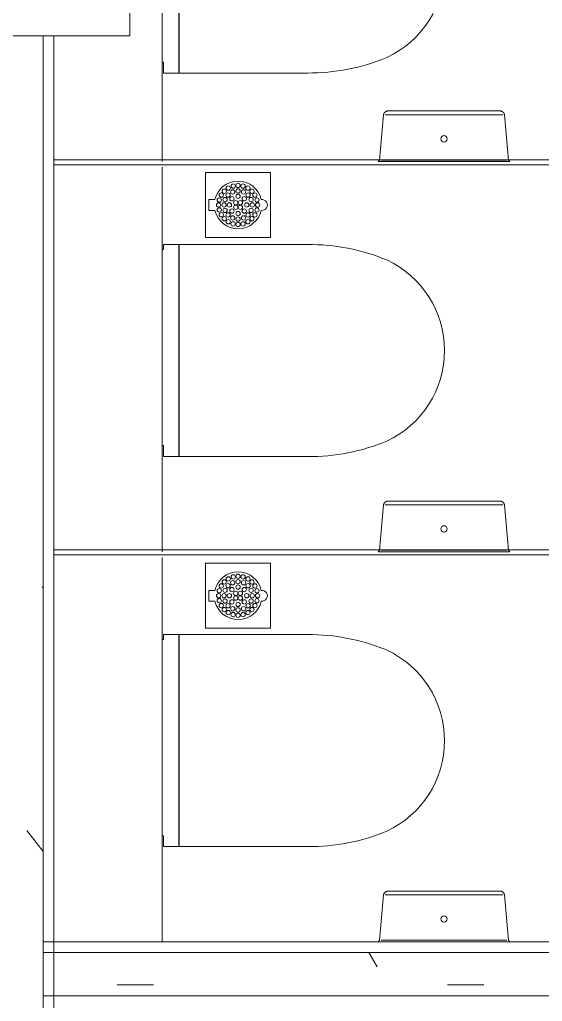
# Model space of a CAD drawing. Header units: millimetres. Extents: x -1834842 to 700335, y -490313101 to 518363.
# Drawn here: x -1241626 to -1240420, y 224592 to 226857 of the extents above; entities that cross this region are included whole.
import ezdxf

# ---------------------------------------------------------------- set-up
doc = ezdxf.new("R2010")
doc.units = ezdxf.units.MM
doc.header["$LTSCALE"] = 0.5
doc.layers.get('0').update_dxf_attribs({"color": 8})
for name, color, linetype, lineweight in [('0-1', 8, 'Continuous', 5), ('A-_FURT----_E', 6, 'Continuous', 9), ('A-_WALL----_H-1', 7, 'Continuous', 9), ('S-_COLN----_E-2', 7, 'Continuous', 9)]:
    doc.layers.add(name, color=color, linetype=linetype, lineweight=lineweight)
doc.layers.add('0-LOWER ROOF', color=7, linetype='Continuous')
for name, color, linetype, lineweight, true_color in [('A-_FLOR----_E', 6, 'Continuous', 9, 0xff00ff), ('A-_GENM----_M', 6, 'Continuous', 9, 0xff00ff), ('A-_WALL----_E', 6, 'Continuous', 9, 0xff00ff), ('A-_WALL----_H-2', 9, 'Continuous', 9, 0x808080), ('A-_WALLPRTN_E-1', 6, 'Continuous', 18, 0xff00ff), ('M-_SANIFIXR_E', 6, 'Continuous', 9, 0xff00ff)]:
    doc.layers.add(name, color=color, linetype=linetype, lineweight=lineweight, true_color=true_color)

# ---------------------------------------------------------------- blocks, each defined once
blk = doc.blocks.new('1599_DB_A_BLK3_1STGD_R21_rvt-2-BLK 2 LOWER ROOF PLAN')
at = {"color": 8}
for p, q in [((-167786.4, -124587.9), (-167786.4, -124599.9)), ((-166028.4, -124587.9), (-167786.4, -124587.9)), ((-167786.4, -124599.9), (-166028.4, -124599.9)), ((-167786.4, -125487.9), (-167786.4, -125499.9)), ((-166028.4, -125487.9), (-167786.4, -125487.9)), ((-167786.4, -125499.9), (-166028.4, -125499.9))]:
    blk.add_line(p, q, dxfattribs=at)
at = {"layer": 'A-_FLOR----_E', "color": 8}
blk.add_line((-167811.4, -124302.4), (-167811.4, -129552.4), dxfattribs=at)
at = {"layer": 'A-_FURT----_E', "color": 8}
for p, q in [((-167025.9, -124484.4), (-167035, -124588.8)), ((-167025.9, -124484.4), (-167025.8, -124484)), ((-167025.8, -124484), (-167025.7, -124483.6)), ((-167025.7, -124483.6), (-167025.6, -124483.2)), ((-167025.6, -124483.2), (-167025.5, -124482.7)), ((-167025.5, -124482.7), (-167025.3, -124482.3)), ((-167025.3, -124482.3), (-167025.2, -124481.9)), ((-167025.2, -124481.9), (-167025, -124481.5)), ((-167025, -124481.5), (-167024.8, -124481.1)), ((-167024.8, -124481.1), (-167024.6, -124480.7)), ((-167024.6, -124480.7), (-167024.3, -124480.4)), ((-167024.3, -124480.4), (-167024.1, -124480)), ((-167024.1, -124480), (-167023.8, -124479.7)), ((-167023.8, -124479.7), (-167023.5, -124479.3)), ((-167023.5, -124479.3), (-167023.3, -124479)), ((-167023.3, -124479), (-167023, -124478.7)), ((-167023, -124478.7), (-167022.6, -124478.4)), ((-167022.6, -124478.4), (-167022.3, -124478.1)), ((-167022.3, -124478.1), (-167022, -124477.8)), ((-166886.4, -124484.4), (-167022.1, -124484.4)), ((-167022, -124477.8), (-167021.6, -124477.5)), ((-167021.6, -124477.5), (-167021.3, -124477.3)), ((-167021.3, -124477.3), (-167020.9, -124477)), ((-167020.9, -124477), (-167020.5, -124476.8)), ((-167020.5, -124476.8), (-167020.1, -124476.6)), ((-167020.1, -124476.6), (-167019.8, -124476.4)), ((-167019.8, -124476.4), (-167019.4, -124476.2)), ((-167019.4, -124476.2), (-167018.9, -124476.1)), ((-167018.9, -124476.1), (-167018.5, -124475.9)), ((-167018.5, -124475.9), (-167018.1, -124475.8)), ((-167018.1, -124475.8), (-167017.7, -124475.7)), ((-167017.7, -124475.7), (-167017.3, -124475.6)), ((-167017.3, -124475.6), (-167016.8, -124475.5)), ((-167016.8, -124475.5), (-167016.4, -124475.4)), ((-167016.4, -124475.4), (-167016, -124475.4)), ((-167016, -124475.4), (-167015.5, -124475.4)), ((-167015.5, -124475.4), (-167015.1, -124475.4)), ((-167015.1, -124475.4), (-167015, -124475.4)), ((-167015, -124475.4), (-167015.1, -124475.4)), ((-167015.1, -124475.4), (-167015.1, -124475.4)), ((-167015, -124475.4), (-167014.7, -124475.4)), ((-167014.6, -124475.4), (-167015, -124475.4)), ((-167014.7, -124475.4), (-167014.2, -124475.4)), ((-167014, -124475.4), (-167014.6, -124475.4)), ((-167014.2, -124475.4), (-167013.5, -124475.4)), ((-167013.2, -124475.4), (-167014, -124475.4)), ((-167013.5, -124475.4), (-167012.6, -124475.4)), ((-167012.3, -124475.4), (-167013.2, -124475.4)), ((-167012.6, -124475.4), (-167011.4, -124475.4)), ((-167011.1, -124475.4), (-167012.3, -124475.4)), ((-167011.4, -124475.4), (-167010.1, -124475.4)), ((-167009.7, -124475.4), (-167011.1, -124475.4)), ((-167010.1, -124475.4), (-167008.6, -124475.4)), ((-167008.1, -124475.4), (-167009.7, -124475.4)), ((-167008.6, -124475.4), (-167006.9, -124475.4)), ((-167006.4, -124475.4), (-167008.1, -124475.4)), ((-167006.9, -124475.4), (-167005, -124475.4)), ((-167004.4, -124475.4), (-167006.4, -124475.4)), ((-167005, -124475.4), (-167002.9, -124475.4)), ((-167002.3, -124475.4), (-167004.4, -124475.4)), ((-167002.9, -124475.4), (-167000.6, -124475.4)), ((-166999.9, -124475.4), (-167002.3, -124475.4)), ((-167000.6, -124475.4), (-166998.1, -124475.4)), ((-166997.4, -124475.4), (-166999.9, -124475.4)), ((-166998.1, -124475.4), (-166995.5, -124475.4)), ((-166994.7, -124475.4), (-166997.4, -124475.4)), ((-166995.5, -124475.4), (-166992.6, -124475.4)), ((-166991.8, -124475.4), (-166994.7, -124475.4)), ((-166992.6, -124475.4), (-166989.6, -124475.4)), ((-166988.8, -124475.4), (-166991.8, -124475.4)), ((-166989.6, -124475.4), (-166986.5, -124475.4)), ((-166985.6, -124475.4), (-166988.8, -124475.4)), ((-166986.5, -124475.4), (-166983.2, -124475.4)), ((-166982.2, -124475.4), (-166985.6, -124475.4)), ((-166983.2, -124475.4), (-166979.7, -124475.4)), ((-166978.7, -124475.4), (-166982.2, -124475.4)), ((-166979.7, -124475.4), (-166976.1, -124475.4)), ((-166975.1, -124475.4), (-166978.7, -124475.4)), ((-166976.1, -124475.4), (-166972.3, -124475.4)), ((-166971.3, -124475.4), (-166975.1, -124475.4)), ((-166972.3, -124475.4), (-166968.4, -124475.4)), ((-166967.3, -124475.4), (-166971.3, -124475.4)), ((-166968.4, -124475.4), (-166964.4, -124475.4)), ((-166963.3, -124475.4), (-166967.3, -124475.4)), ((-166964.4, -124475.4), (-166960.2, -124475.4)), ((-166959.1, -124475.4), (-166963.3, -124475.4)), ((-166960.2, -124475.4), (-166955.9, -124475.4)), ((-166954.8, -124475.4), (-166959.1, -124475.4)), ((-166955.9, -124475.4), (-166951.5, -124475.4)), ((-166950.3, -124475.4), (-166954.8, -124475.4)), ((-166951.5, -124475.4), (-166947.1, -124475.4)), ((-166945.8, -124475.4), (-166950.3, -124475.4)), ((-166947.1, -124475.4), (-166942.5, -124475.4)), ((-166941.2, -124475.4), (-166945.8, -124475.4)), ((-166942.5, -124475.4), (-166937.8, -124475.4)), ((-166936.5, -124475.4), (-166941.2, -124475.4)), ((-166937.8, -124475.4), (-166933, -124475.4)), ((-166931.7, -124475.4), (-166936.5, -124475.4)), ((-166933, -124475.4), (-166928.2, -124475.4)), ((-166926.9, -124475.4), (-166931.7, -124475.4)), ((-166928.2, -124475.4), (-166923.3, -124475.4)), ((-166922, -124475.4), (-166926.9, -124475.4)), ((-166923.3, -124475.4), (-166918.3, -124475.4)), ((-166917, -124475.4), (-166922, -124475.4)), ((-166918.3, -124475.4), (-166913.3, -124475.4)), ((-166912, -124475.4), (-166917, -124475.4)), ((-166913.3, -124475.4), (-166908.3, -124475.4)), ((-166906.9, -124475.4), (-166912, -124475.4)), ((-166908.3, -124475.4), (-166903.2, -124475.4)), ((-166901.8, -124475.4), (-166906.9, -124475.4)), ((-166903.2, -124475.4), (-166898, -124475.4)), ((-166896.7, -124475.4), (-166901.8, -124475.4)), ((-166898, -124475.4), (-166892.9, -124475.4)), ((-166891.5, -124475.4), (-166896.7, -124475.4)), ((-166892.9, -124475.4), (-166887.8, -124475.4)), ((-166886.4, -124475.4), (-166891.5, -124475.4)), ((-166887.8, -124475.4), (-166886.4, -124475.4)), ((-166885, -124475.4), (-166886.4, -124475.4)), ((-166886.4, -124475.4), (-166881.2, -124475.4)), ((-166750.6, -124484.4), (-166886.4, -124484.4)), ((-166879.8, -124475.4), (-166885, -124475.4)), ((-166881.2, -124475.4), (-166876.1, -124475.4)), ((-166874.7, -124475.4), (-166879.8, -124475.4)), ((-166876.1, -124475.4), (-166871, -124475.4)), ((-166869.6, -124475.4), (-166874.7, -124475.4)), ((-166871, -124475.4), (-166865.9, -124475.4)), ((-166864.5, -124475.4), (-166869.6, -124475.4)), ((-166865.9, -124475.4), (-166860.8, -124475.4)), ((-166859.4, -124475.4), (-166864.5, -124475.4)), ((-166860.8, -124475.4), (-166855.8, -124475.4)), ((-166854.4, -124475.4), (-166859.4, -124475.4)), ((-166855.8, -124475.4), (-166850.8, -124475.4)), ((-166849.5, -124475.4), (-166854.4, -124475.4)), ((-166850.8, -124475.4), (-166845.9, -124475.4)), ((-166844.6, -124475.4), (-166849.5, -124475.4)), ((-166845.9, -124475.4), (-166841, -124475.4)), ((-166839.7, -124475.4), (-166844.6, -124475.4)), ((-166841, -124475.4), (-166836.2, -124475.4)), ((-166835, -124475.4), (-166839.7, -124475.4)), ((-166836.2, -124475.4), (-166831.5, -124475.4)), ((-166830.3, -124475.4), (-166835, -124475.4)), ((-166831.5, -124475.4), (-166826.9, -124475.4)), ((-166825.7, -124475.4), (-166830.3, -124475.4)), ((-166826.9, -124475.4), (-166822.4, -124475.4)), ((-166821.2, -124475.4), (-166825.7, -124475.4)), ((-166822.4, -124475.4), (-166818, -124475.4)), ((-166816.8, -124475.4), (-166821.2, -124475.4)), ((-166818, -124475.4), (-166813.7, -124475.4)), ((-166812.5, -124475.4), (-166816.8, -124475.4)), ((-166813.7, -124475.4), (-166809.5, -124475.4)), ((-166808.4, -124475.4), (-166812.5, -124475.4)), ((-166809.5, -124475.4), (-166805.4, -124475.4)), ((-166804.3, -124475.4), (-166808.4, -124475.4)), ((-166805.4, -124475.4), (-166801.5, -124475.4)), ((-166800.4, -124475.4), (-166804.3, -124475.4)), ((-166801.5, -124475.4), (-166797.7, -124475.4)), ((-166796.7, -124475.4), (-166800.4, -124475.4)), ((-166797.7, -124475.4), (-166794, -124475.4)), ((-166793, -124475.4), (-166796.7, -124475.4)), ((-166794, -124475.4), (-166790.5, -124475.4)), ((-166789.6, -124475.4), (-166793, -124475.4)), ((-166790.5, -124475.4), (-166787.1, -124475.4)), ((-166786.3, -124475.4), (-166789.6, -124475.4)), ((-166787.1, -124475.4), (-166783.9, -124475.4)), ((-166783.1, -124475.4), (-166786.3, -124475.4)), ((-166783.9, -124475.4), (-166780.9, -124475.4)), ((-166780.1, -124475.4), (-166783.1, -124475.4)), ((-166780.9, -124475.4), (-166778, -124475.4)), ((-166777.3, -124475.4), (-166780.1, -124475.4)), ((-166778, -124475.4), (-166775.3, -124475.4)), ((-166774.6, -124475.4), (-166777.3, -124475.4)), ((-166775.3, -124475.4), (-166772.8, -124475.4)), ((-166772.2, -124475.4), (-166774.6, -124475.4)), ((-166772.8, -124475.4), (-166770.5, -124475.4)), ((-166769.9, -124475.4), (-166772.2, -124475.4)), ((-166770.5, -124475.4), (-166768.3, -124475.4)), ((-166767.8, -124475.4), (-166769.9, -124475.4)), ((-166768.3, -124475.4), (-166766.4, -124475.4)), ((-166765.9, -124475.4), (-166767.8, -124475.4)), ((-166766.4, -124475.4), (-166764.6, -124475.4)), ((-166764.2, -124475.4), (-166765.9, -124475.4)), ((-166764.6, -124475.4), (-166763, -124475.4)), ((-166762.6, -124475.4), (-166764.2, -124475.4)), ((-166763, -124475.4), (-166761.6, -124475.4)), ((-166761.3, -124475.4), (-166762.6, -124475.4)), ((-166761.6, -124475.4), (-166760.5, -124475.4)), ((-166760.2, -124475.4), (-166761.3, -124475.4)), ((-166760.5, -124475.4), (-166759.5, -124475.4)), ((-166759.3, -124475.4), (-166760.2, -124475.4)), ((-166759.5, -124475.4), (-166758.7, -124475.4)), ((-166758.5, -124475.4), (-166759.3, -124475.4)), ((-166758.7, -124475.4), (-166758.2, -124475.4)), ((-166758, -124475.4), (-166758.5, -124475.4)), ((-166758.2, -124475.4), (-166757.8, -124475.4)), ((-166757.7, -124475.4), (-166758, -124475.4)), ((-166757.8, -124475.4), (-166757.6, -124475.4)), ((-166757.6, -124475.4), (-166757.7, -124475.4)), ((-166757.6, -124475.4), (-166757.6, -124475.4)), ((-166757.6, -124475.4), (-166757.2, -124475.4)), ((-166757.2, -124475.4), (-166756.7, -124475.4)), ((-166756.7, -124475.4), (-166756.3, -124475.5)), ((-166756.3, -124475.5), (-166755.9, -124475.5)), ((-166755.9, -124475.5), (-166755.4, -124475.6)), ((-166755.4, -124475.6), (-166755, -124475.7)), ((-166755, -124475.7), (-166754.6, -124475.8)), ((-166754.6, -124475.8), (-166754.2, -124475.9)), ((-166754.2, -124475.9), (-166753.8, -124476.1)), ((-166753.8, -124476.1), (-166753.4, -124476.2)), ((-166753.4, -124476.2), (-166753, -124476.4)), ((-166753, -124476.4), (-166752.6, -124476.6)), ((-166752.6, -124476.6), (-166752.2, -124476.8)), ((-166752.2, -124476.8), (-166751.8, -124477)), ((-166751.8, -124477), (-166751.4, -124477.3)), ((-166751.4, -124477.3), (-166751.1, -124477.5)), ((-166751.1, -124477.5), (-166750.7, -124477.8)), ((-166750.7, -124477.8), (-166750.4, -124478.1)), ((-166750.4, -124478.1), (-166750.1, -124478.4)), ((-166750.1, -124478.4), (-166749.8, -124478.7)), ((-166749.8, -124478.7), (-166749.5, -124479)), ((-166749.5, -124479), (-166749.2, -124479.3)), ((-166749.2, -124479.3), (-166748.9, -124479.7)), ((-166748.9, -124479.7), (-166748.6, -124480)), ((-166748.6, -124480), (-166748.4, -124480.4)), ((-166748.4, -124480.4), (-166748.2, -124480.8)), ((-166748.2, -124480.8), (-166748, -124481.2)), ((-166748, -124481.2), (-166747.8, -124481.6)), ((-166747.8, -124481.6), (-166747.6, -124482)), ((-166747.6, -124482), (-166747.4, -124482.4)), ((-166747.4, -124482.4), (-166747.3, -124482.8)), ((-166747.3, -124482.8), (-166747.1, -124483.2)), ((-166747.1, -124483.2), (-166747, -124483.6)), ((-166747, -124483.6), (-166746.9, -124484)), ((-166746.9, -124484), (-166746.8, -124484.4)), ((-166737.7, -124588.8), (-166746.8, -124484.4)), ((-167035, -124588.8), (-167038.6, -124592.4)), ((-166886.4, -124592.4), (-167037, -124592.4)), ((-167037, -124592.4), (-166886.4, -124592.4)), ((-167031.6, -124588.8), (-166886.4, -124588.8)), ((-167023.2, -124589.4), (-167023.2, -124589.4)), ((-166886.4, -124588.8), (-166946.9, -124588.8)), ((-166886.4, -124588.8), (-166741.1, -124588.8)), ((-166825.8, -124588.8), (-166886.4, -124588.8)), ((-166886.4, -124592.4), (-166735.7, -124592.4)), ((-166735.7, -124592.4), (-166886.4, -124592.4)), ((-166749.5, -124589.4), (-166749.5, -124589.4)), ((-166734.2, -124592.4), (-166737.7, -124588.8)), ((-167025.9, -125384.4), (-167035, -125488.8)), ((-167025.9, -125384.4), (-167025.8, -125384)), ((-167025.8, -125384), (-167025.7, -125383.6)), ((-167025.7, -125383.6), (-167025.6, -125383.2)), ((-167025.6, -125383.2), (-167025.5, -125382.7)), ((-167025.5, -125382.7), (-167025.3, -125382.3)), ((-167025.3, -125382.3), (-167025.2, -125381.9)), ((-167025.2, -125381.9), (-167025, -125381.5)), ((-167025, -125381.5), (-167024.8, -125381.1)), ((-167024.8, -125381.1), (-167024.6, -125380.7)), ((-167024.6, -125380.7), (-167024.3, -125380.4)), ((-167024.3, -125380.4), (-167024.1, -125380)), ((-167024.1, -125380), (-167023.8, -125379.7)), ((-167023.8, -125379.7), (-167023.5, -125379.3)), ((-167023.5, -125379.3), (-167023.3, -125379)), ((-167023.3, -125379), (-167023, -125378.7)), ((-167023, -125378.7), (-167022.6, -125378.4)), ((-167022.6, -125378.4), (-167022.3, -125378.1)), ((-167022.3, -125378.1), (-167022, -125377.8)), ((-166886.4, -125384.4), (-167022.1, -125384.4)), ((-167022, -125377.8), (-167021.6, -125377.5)), ((-167021.6, -125377.5), (-167021.3, -125377.3)), ((-167021.3, -125377.3), (-167020.9, -125377)), ((-167020.9, -125377), (-167020.5, -125376.8)), ((-167020.5, -125376.8), (-167020.1, -125376.6)), ((-167020.1, -125376.6), (-167019.8, -125376.4)), ((-167019.8, -125376.4), (-167019.4, -125376.2)), ((-167019.4, -125376.2), (-167018.9, -125376.1)), ((-167018.9, -125376.1), (-167018.5, -125375.9)), ((-167018.5, -125375.9), (-167018.1, -125375.8)), ((-167018.1, -125375.8), (-167017.7, -125375.7)), ((-167017.7, -125375.7), (-167017.3, -125375.6)), ((-167017.3, -125375.6), (-167016.8, -125375.5)), ((-167016.8, -125375.5), (-167016.4, -125375.4)), ((-167016.4, -125375.4), (-167016, -125375.4)), ((-167016, -125375.4), (-167015.5, -125375.4)), ((-167015.5, -125375.4), (-167015.1, -125375.4)), ((-167015.1, -125375.4), (-167015, -125375.4)), ((-167015, -125375.4), (-167015.1, -125375.4)), ((-167015.1, -125375.4), (-167015.1, -125375.4)), ((-167015, -125375.4), (-167014.7, -125375.4)), ((-167014.6, -125375.4), (-167015, -125375.4)), ((-167014.7, -125375.4), (-167014.2, -125375.4)), ((-167014, -125375.4), (-167014.6, -125375.4)), ((-167014.2, -125375.4), (-167013.5, -125375.4)), ((-167013.2, -125375.4), (-167014, -125375.4)), ((-167013.5, -125375.4), (-167012.6, -125375.4)), ((-167012.3, -125375.4), (-167013.2, -125375.4)), ((-167012.6, -125375.4), (-167011.4, -125375.4)), ((-167011.1, -125375.4), (-167012.3, -125375.4)), ((-167011.4, -125375.4), (-167010.1, -125375.4)), ((-167009.7, -125375.4), (-167011.1, -125375.4)), ((-167010.1, -125375.4), (-167008.6, -125375.4)), ((-167008.1, -125375.4), (-167009.7, -125375.4)), ((-167008.6, -125375.4), (-167006.9, -125375.4)), ((-167006.4, -125375.4), (-167008.1, -125375.4)), ((-167006.9, -125375.4), (-167005, -125375.4)), ((-167004.4, -125375.4), (-167006.4, -125375.4)), ((-167005, -125375.4), (-167002.9, -125375.4)), ((-167002.3, -125375.4), (-167004.4, -125375.4)), ((-167002.9, -125375.4), (-167000.6, -125375.4)), ((-166999.9, -125375.4), (-167002.3, -125375.4)), ((-167000.6, -125375.4), (-166998.1, -125375.4)), ((-166997.4, -125375.4), (-166999.9, -125375.4)), ((-166998.1, -125375.4), (-166995.5, -125375.4)), ((-166994.7, -125375.4), (-166997.4, -125375.4)), ((-166995.5, -125375.4), (-166992.6, -125375.4)), ((-166991.8, -125375.4), (-166994.7, -125375.4)), ((-166992.6, -125375.4), (-166989.6, -125375.4)), ((-166988.8, -125375.4), (-166991.8, -125375.4)), ((-166989.6, -125375.4), (-166986.5, -125375.4)), ((-166985.6, -125375.4), (-166988.8, -125375.4)), ((-166986.5, -125375.4), (-166983.2, -125375.4)), ((-166982.2, -125375.4), (-166985.6, -125375.4)), ((-166983.2, -125375.4), (-166979.7, -125375.4)), ((-166978.7, -125375.4), (-166982.2, -125375.4)), ((-166979.7, -125375.4), (-166976.1, -125375.4)), ((-166975.1, -125375.4), (-166978.7, -125375.4)), ((-166976.1, -125375.4), (-166972.3, -125375.4)), ((-166971.3, -125375.4), (-166975.1, -125375.4)), ((-166972.3, -125375.4), (-166968.4, -125375.4)), ((-166967.3, -125375.4), (-166971.3, -125375.4)), ((-166968.4, -125375.4), (-166964.4, -125375.4)), ((-166963.3, -125375.4), (-166967.3, -125375.4)), ((-166964.4, -125375.4), (-166960.2, -125375.4)), ((-166959.1, -125375.4), (-166963.3, -125375.4)), ((-166960.2, -125375.4), (-166955.9, -125375.4)), ((-166954.8, -125375.4), (-166959.1, -125375.4)), ((-166955.9, -125375.4), (-166951.5, -125375.4)), ((-166950.3, -125375.4), (-166954.8, -125375.4)), ((-166951.5, -125375.4), (-166947.1, -125375.4)), ((-166945.8, -125375.4), (-166950.3, -125375.4)), ((-166947.1, -125375.4), (-166942.5, -125375.4)), ((-166941.2, -125375.4), (-166945.8, -125375.4)), ((-166942.5, -125375.4), (-166937.8, -125375.4)), ((-166936.5, -125375.4), (-166941.2, -125375.4)), ((-166937.8, -125375.4), (-166933, -125375.4)), ((-166931.7, -125375.4), (-166936.5, -125375.4)), ((-166933, -125375.4), (-166928.2, -125375.4)), ((-166926.9, -125375.4), (-166931.7, -125375.4)), ((-166928.2, -125375.4), (-166923.3, -125375.4)), ((-166922, -125375.4), (-166926.9, -125375.4)), ((-166923.3, -125375.4), (-166918.3, -125375.4)), ((-166917, -125375.4), (-166922, -125375.4)), ((-166918.3, -125375.4), (-166913.3, -125375.4)), ((-166912, -125375.4), (-166917, -125375.4)), ((-166913.3, -125375.4), (-166908.3, -125375.4)), ((-166906.9, -125375.4), (-166912, -125375.4)), ((-166908.3, -125375.4), (-166903.2, -125375.4)), ((-166901.8, -125375.4), (-166906.9, -125375.4)), ((-166903.2, -125375.4), (-166898, -125375.4)), ((-166896.7, -125375.4), (-166901.8, -125375.4)), ((-166898, -125375.4), (-166892.9, -125375.4)), ((-166891.5, -125375.4), (-166896.7, -125375.4)), ((-166892.9, -125375.4), (-166887.8, -125375.4)), ((-166886.4, -125375.4), (-166891.5, -125375.4)), ((-166887.8, -125375.4), (-166886.4, -125375.4)), ((-166885, -125375.4), (-166886.4, -125375.4)), ((-166886.4, -125375.4), (-166881.2, -125375.4)), ((-166750.6, -125384.4), (-166886.4, -125384.4)), ((-166879.8, -125375.4), (-166885, -125375.4)), ((-166881.2, -125375.4), (-166876.1, -125375.4)), ((-166874.7, -125375.4), (-166879.8, -125375.4)), ((-166876.1, -125375.4), (-166871, -125375.4)), ((-166869.6, -125375.4), (-166874.7, -125375.4)), ((-166871, -125375.4), (-166865.9, -125375.4)), ((-166864.5, -125375.4), (-166869.6, -125375.4)), ((-166865.9, -125375.4), (-166860.8, -125375.4)), ((-166859.4, -125375.4), (-166864.5, -125375.4)), ((-166860.8, -125375.4), (-166855.8, -125375.4)), ((-166854.4, -125375.4), (-166859.4, -125375.4)), ((-166855.8, -125375.4), (-166850.8, -125375.4)), ((-166849.5, -125375.4), (-166854.4, -125375.4)), ((-166850.8, -125375.4), (-166845.9, -125375.4)), ((-166844.6, -125375.4), (-166849.5, -125375.4)), ((-166845.9, -125375.4), (-166841, -125375.4)), ((-166839.7, -125375.4), (-166844.6, -125375.4)), ((-166841, -125375.4), (-166836.2, -125375.4)), ((-166835, -125375.4), (-166839.7, -125375.4)), ((-166836.2, -125375.4), (-166831.5, -125375.4)), ((-166830.3, -125375.4), (-166835, -125375.4)), ((-166831.5, -125375.4), (-166826.9, -125375.4)), ((-166825.7, -125375.4), (-166830.3, -125375.4)), ((-166826.9, -125375.4), (-166822.4, -125375.4)), ((-166821.2, -125375.4), (-166825.7, -125375.4)), ((-166822.4, -125375.4), (-166818, -125375.4)), ((-166816.8, -125375.4), (-166821.2, -125375.4)), ((-166818, -125375.4), (-166813.7, -125375.4)), ((-166812.5, -125375.4), (-166816.8, -125375.4)), ((-166813.7, -125375.4), (-166809.5, -125375.4)), ((-166808.4, -125375.4), (-166812.5, -125375.4)), ((-166809.5, -125375.4), (-166805.4, -125375.4)), ((-166804.3, -125375.4), (-166808.4, -125375.4)), ((-166805.4, -125375.4), (-166801.5, -125375.4)), ((-166800.4, -125375.4), (-166804.3, -125375.4)), ((-166801.5, -125375.4), (-166797.7, -125375.4)), ((-166796.7, -125375.4), (-166800.4, -125375.4)), ((-166797.7, -125375.4), (-166794, -125375.4)), ((-166793, -125375.4), (-166796.7, -125375.4)), ((-166794, -125375.4), (-166790.5, -125375.4)), ((-166789.6, -125375.4), (-166793, -125375.4)), ((-166790.5, -125375.4), (-166787.1, -125375.4)), ((-166786.3, -125375.4), (-166789.6, -125375.4)), ((-166787.1, -125375.4), (-166783.9, -125375.4)), ((-166783.1, -125375.4), (-166786.3, -125375.4)), ((-166783.9, -125375.4), (-166780.9, -125375.4)), ((-166780.1, -125375.4), (-166783.1, -125375.4)), ((-166780.9, -125375.4), (-166778, -125375.4)), ((-166777.3, -125375.4), (-166780.1, -125375.4)), ((-166778, -125375.4), (-166775.3, -125375.4)), ((-166774.6, -125375.4), (-166777.3, -125375.4)), ((-166775.3, -125375.4), (-166772.8, -125375.4)), ((-166772.2, -125375.4), (-166774.6, -125375.4)), ((-166772.8, -125375.4), (-166770.5, -125375.4)), ((-166769.9, -125375.4), (-166772.2, -125375.4)), ((-166770.5, -125375.4), (-166768.3, -125375.4)), ((-166767.8, -125375.4), (-166769.9, -125375.4)), ((-166768.3, -125375.4), (-166766.4, -125375.4)), ((-166765.9, -125375.4), (-166767.8, -125375.4)), ((-166766.4, -125375.4), (-166764.6, -125375.4)), ((-166764.2, -125375.4), (-166765.9, -125375.4)), ((-166764.6, -125375.4), (-166763, -125375.4)), ((-166762.6, -125375.4), (-166764.2, -125375.4)), ((-166763, -125375.4), (-166761.6, -125375.4)), ((-166761.3, -125375.4), (-166762.6, -125375.4)), ((-166761.6, -125375.4), (-166760.5, -125375.4)), ((-166760.2, -125375.4), (-166761.3, -125375.4)), ((-166760.5, -125375.4), (-166759.5, -125375.4)), ((-166759.3, -125375.4), (-166760.2, -125375.4)), ((-166759.5, -125375.4), (-166758.7, -125375.4)), ((-166758.5, -125375.4), (-166759.3, -125375.4)), ((-166758.7, -125375.4), (-166758.2, -125375.4)), ((-166758, -125375.4), (-166758.5, -125375.4)), ((-166758.2, -125375.4), (-166757.8, -125375.4)), ((-166757.7, -125375.4), (-166758, -125375.4)), ((-166757.8, -125375.4), (-166757.6, -125375.4)), ((-166757.6, -125375.4), (-166757.7, -125375.4)), ((-166757.6, -125375.4), (-166757.6, -125375.4)), ((-166757.6, -125375.4), (-166757.2, -125375.4)), ((-166757.2, -125375.4), (-166756.7, -125375.4)), ((-166756.7, -125375.4), (-166756.3, -125375.5)), ((-166756.3, -125375.5), (-166755.9, -125375.5)), ((-166755.9, -125375.5), (-166755.4, -125375.6)), ((-166755.4, -125375.6), (-166755, -125375.7)), ((-166755, -125375.7), (-166754.6, -125375.8)), ((-166754.6, -125375.8), (-166754.2, -125375.9)), ((-166754.2, -125375.9), (-166753.8, -125376.1)), ((-166753.8, -125376.1), (-166753.4, -125376.2)), ((-166753.4, -125376.2), (-166753, -125376.4)), ((-166753, -125376.4), (-166752.6, -125376.6)), ((-166752.6, -125376.6), (-166752.2, -125376.8)), ((-166752.2, -125376.8), (-166751.8, -125377)), ((-166751.8, -125377), (-166751.4, -125377.3)), ((-166751.4, -125377.3), (-166751.1, -125377.5)), ((-166751.1, -125377.5), (-166750.7, -125377.8)), ((-166750.7, -125377.8), (-166750.4, -125378.1)), ((-166750.4, -125378.1), (-166750.1, -125378.4)), ((-166750.1, -125378.4), (-166749.8, -125378.7)), ((-166749.8, -125378.7), (-166749.5, -125379)), ((-166749.5, -125379), (-166749.2, -125379.3)), ((-166749.2, -125379.3), (-166748.9, -125379.7)), ((-166748.9, -125379.7), (-166748.6, -125380)), ((-166748.6, -125380), (-166748.4, -125380.4)), ((-166748.4, -125380.4), (-166748.2, -125380.8)), ((-166748.2, -125380.8), (-166748, -125381.2)), ((-166748, -125381.2), (-166747.8, -125381.6)), ((-166747.8, -125381.6), (-166747.6, -125382)), ((-166747.6, -125382), (-166747.4, -125382.4)), ((-166747.4, -125382.4), (-166747.3, -125382.8)), ((-166747.3, -125382.8), (-166747.1, -125383.2)), ((-166747.1, -125383.2), (-166747, -125383.6)), ((-166747, -125383.6), (-166746.9, -125384)), ((-166746.9, -125384), (-166746.8, -125384.4)), ((-166737.7, -125488.8), (-166746.8, -125384.4)), ((-167035, -125488.8), (-167038.6, -125492.4)), ((-166886.4, -125492.4), (-167037, -125492.4)), ((-167037, -125492.4), (-166886.4, -125492.4)), ((-167031.6, -125488.8), (-166886.4, -125488.8)), ((-167023.2, -125489.4), (-167023.2, -125489.4)), ((-166886.4, -125488.8), (-166946.9, -125488.8)), ((-166886.4, -125488.8), (-166741.1, -125488.8)), ((-166825.8, -125488.8), (-166886.4, -125488.8)), ((-166886.4, -125492.4), (-166735.7, -125492.4)), ((-166735.7, -125492.4), (-166886.4, -125492.4)), ((-166749.5, -125489.4), (-166749.5, -125489.4)), ((-166734.2, -125492.4), (-166737.7, -125488.8)), ((-167022.3, -126278.1), (-167022, -126277.8)), ((-167022, -126277.8), (-167021.6, -126277.5)), ((-167021.6, -126277.5), (-167021.3, -126277.3)), ((-167021.3, -126277.3), (-167020.9, -126277)), ((-167020.9, -126277), (-167020.5, -126276.8)), ((-167020.5, -126276.8), (-167020.1, -126276.6)), ((-167020.1, -126276.6), (-167019.8, -126276.4)), ((-167019.8, -126276.4), (-167019.4, -126276.2)), ((-167019.4, -126276.2), (-167018.9, -126276.1)), ((-167018.9, -126276.1), (-167018.5, -126275.9)), ((-167018.5, -126275.9), (-167018.1, -126275.8)), ((-167018.1, -126275.8), (-167017.7, -126275.7)), ((-167017.7, -126275.7), (-167017.3, -126275.6)), ((-167017.3, -126275.6), (-167016.8, -126275.5)), ((-167016.8, -126275.5), (-167016.4, -126275.4)), ((-167016.4, -126275.4), (-167016, -126275.4)), ((-167016, -126275.4), (-167015.5, -126275.4)), ((-167015.5, -126275.4), (-167015.1, -126275.4)), ((-167015.1, -126275.4), (-167015, -126275.4)), ((-167015, -126275.4), (-167015.1, -126275.4)), ((-167015.1, -126275.4), (-167015.1, -126275.4)), ((-167015, -126275.4), (-167014.7, -126275.4)), ((-167014.6, -126275.4), (-167015, -126275.4)), ((-167014.7, -126275.4), (-167014.2, -126275.4)), ((-167014, -126275.4), (-167014.6, -126275.4)), ((-167014.2, -126275.4), (-167013.5, -126275.4)), ((-167013.2, -126275.4), (-167014, -126275.4)), ((-167013.5, -126275.4), (-167012.6, -126275.4)), ((-167012.3, -126275.4), (-167013.2, -126275.4)), ((-167012.6, -126275.4), (-167011.4, -126275.4)), ((-167011.1, -126275.4), (-167012.3, -126275.4)), ((-167011.4, -126275.4), (-167010.1, -126275.4)), ((-167009.7, -126275.4), (-167011.1, -126275.4)), ((-167010.1, -126275.4), (-167008.6, -126275.4)), ((-167008.1, -126275.4), (-167009.7, -126275.4)), ((-167008.6, -126275.4), (-167006.9, -126275.4)), ((-167006.4, -126275.4), (-167008.1, -126275.4)), ((-167006.9, -126275.4), (-167005, -126275.4)), ((-167004.4, -126275.4), (-167006.4, -126275.4)), ((-167005, -126275.4), (-167002.9, -126275.4)), ((-167002.3, -126275.4), (-167004.4, -126275.4)), ((-167002.9, -126275.4), (-167000.6, -126275.4)), ((-166999.9, -126275.4), (-167002.3, -126275.4)), ((-167000.6, -126275.4), (-166998.1, -126275.4)), ((-166997.4, -126275.4), (-166999.9, -126275.4)), ((-166998.1, -126275.4), (-166995.5, -126275.4)), ((-166994.7, -126275.4), (-166997.4, -126275.4)), ((-166995.5, -126275.4), (-166992.6, -126275.4)), ((-166991.8, -126275.4), (-166994.7, -126275.4)), ((-166992.6, -126275.4), (-166989.6, -126275.4)), ((-166988.8, -126275.4), (-166991.8, -126275.4)), ((-166989.6, -126275.4), (-166986.5, -126275.4)), ((-166985.6, -126275.4), (-166988.8, -126275.4)), ((-166986.5, -126275.4), (-166983.2, -126275.4)), ((-166982.2, -126275.4), (-166985.6, -126275.4)), ((-166983.2, -126275.4), (-166979.7, -126275.4)), ((-166978.7, -126275.4), (-166982.2, -126275.4)), ((-166979.7, -126275.4), (-166976.1, -126275.4)), ((-166975.1, -126275.4), (-166978.7, -126275.4)), ((-166976.1, -126275.4), (-166972.3, -126275.4)), ((-166971.3, -126275.4), (-166975.1, -126275.4)), ((-166972.3, -126275.4), (-166968.4, -126275.4)), ((-166967.3, -126275.4), (-166971.3, -126275.4)), ((-166968.4, -126275.4), (-166964.4, -126275.4)), ((-166963.3, -126275.4), (-166967.3, -126275.4)), ((-166964.4, -126275.4), (-166960.2, -126275.4)), ((-166959.1, -126275.4), (-166963.3, -126275.4)), ((-166960.2, -126275.4), (-166955.9, -126275.4)), ((-166954.8, -126275.4), (-166959.1, -126275.4)), ((-166955.9, -126275.4), (-166951.5, -126275.4)), ((-166950.3, -126275.4), (-166954.8, -126275.4)), ((-166951.5, -126275.4), (-166947.1, -126275.4)), ((-166945.8, -126275.4), (-166950.3, -126275.4)), ((-166947.1, -126275.4), (-166942.5, -126275.4)), ((-166941.2, -126275.4), (-166945.8, -126275.4)), ((-166942.5, -126275.4), (-166937.8, -126275.4)), ((-166936.5, -126275.4), (-166941.2, -126275.4)), ((-166937.8, -126275.4), (-166933, -126275.4)), ((-166931.7, -126275.4), (-166936.5, -126275.4)), ((-166933, -126275.4), (-166928.2, -126275.4)), ((-166926.9, -126275.4), (-166931.7, -126275.4)), ((-166928.2, -126275.4), (-166923.3, -126275.4)), ((-166922, -126275.4), (-166926.9, -126275.4)), ((-166923.3, -126275.4), (-166918.3, -126275.4)), ((-166917, -126275.4), (-166922, -126275.4)), ((-166918.3, -126275.4), (-166913.3, -126275.4)), ((-166912, -126275.4), (-166917, -126275.4)), ((-166913.3, -126275.4), (-166908.3, -126275.4)), ((-166906.9, -126275.4), (-166912, -126275.4)), ((-166908.3, -126275.4), (-166903.2, -126275.4)), ((-166901.8, -126275.4), (-166906.9, -126275.4)), ((-166903.2, -126275.4), (-166898, -126275.4)), ((-166896.7, -126275.4), (-166901.8, -126275.4)), ((-166898, -126275.4), (-166892.9, -126275.4)), ((-166891.5, -126275.4), (-166896.7, -126275.4)), ((-166892.9, -126275.4), (-166887.8, -126275.4)), ((-166886.4, -126275.4), (-166891.5, -126275.4)), ((-166887.8, -126275.4), (-166886.4, -126275.4)), ((-166885, -126275.4), (-166886.4, -126275.4)), ((-166886.4, -126275.4), (-166881.2, -126275.4)), ((-166879.8, -126275.4), (-166885, -126275.4)), ((-166881.2, -126275.4), (-166876.1, -126275.4)), ((-166874.7, -126275.4), (-166879.8, -126275.4)), ((-166876.1, -126275.4), (-166871, -126275.4)), ((-166869.6, -126275.4), (-166874.7, -126275.4)), ((-166871, -126275.4), (-166865.9, -126275.4)), ((-166864.5, -126275.4), (-166869.6, -126275.4)), ((-166865.9, -126275.4), (-166860.8, -126275.4)), ((-166859.4, -126275.4), (-166864.5, -126275.4)), ((-166860.8, -126275.4), (-166855.8, -126275.4)), ((-166854.4, -126275.4), (-166859.4, -126275.4)), ((-166855.8, -126275.4), (-166850.8, -126275.4)), ((-166849.5, -126275.4), (-166854.4, -126275.4)), ((-166850.8, -126275.4), (-166845.9, -126275.4)), ((-166844.6, -126275.4), (-166849.5, -126275.4)), ((-166845.9, -126275.4), (-166841, -126275.4)), ((-166839.7, -126275.4), (-166844.6, -126275.4)), ((-166841, -126275.4), (-166836.2, -126275.4)), ((-166835, -126275.4), (-166839.7, -126275.4)), ((-166836.2, -126275.4), (-166831.5, -126275.4)), ((-166830.3, -126275.4), (-166835, -126275.4)), ((-166831.5, -126275.4), (-166826.9, -126275.4)), ((-166825.7, -126275.4), (-166830.3, -126275.4)), ((-166826.9, -126275.4), (-166822.4, -126275.4)), ((-166821.2, -126275.4), (-166825.7, -126275.4)), ((-166822.4, -126275.4), (-166818, -126275.4)), ((-166816.8, -126275.4), (-166821.2, -126275.4)), ((-166818, -126275.4), (-166813.7, -126275.4)), ((-166812.5, -126275.4), (-166816.8, -126275.4)), ((-166813.7, -126275.4), (-166809.5, -126275.4)), ((-166808.4, -126275.4), (-166812.5, -126275.4)), ((-166809.5, -126275.4), (-166805.4, -126275.4)), ((-166804.3, -126275.4), (-166808.4, -126275.4)), ((-166805.4, -126275.4), (-166801.5, -126275.4)), ((-166800.4, -126275.4), (-166804.3, -126275.4)), ((-166801.5, -126275.4), (-166797.7, -126275.4)), ((-166796.7, -126275.4), (-166800.4, -126275.4)), ((-166797.7, -126275.4), (-166794, -126275.4)), ((-166793, -126275.4), (-166796.7, -126275.4)), ((-166794, -126275.4), (-166790.5, -126275.4)), ((-166789.6, -126275.4), (-166793, -126275.4)), ((-166790.5, -126275.4), (-166787.1, -126275.4)), ((-166786.3, -126275.4), (-166789.6, -126275.4)), ((-166787.1, -126275.4), (-166783.9, -126275.4)), ((-166783.1, -126275.4), (-166786.3, -126275.4)), ((-166783.9, -126275.4), (-166780.9, -126275.4)), ((-166780.1, -126275.4), (-166783.1, -126275.4)), ((-166780.9, -126275.4), (-166778, -126275.4)), ((-166777.3, -126275.4), (-166780.1, -126275.4)), ((-166778, -126275.4), (-166775.3, -126275.4)), ((-166774.6, -126275.4), (-166777.3, -126275.4)), ((-166775.3, -126275.4), (-166772.8, -126275.4)), ((-166772.2, -126275.4), (-166774.6, -126275.4)), ((-166772.8, -126275.4), (-166770.5, -126275.4)), ((-166769.9, -126275.4), (-166772.2, -126275.4)), ((-166770.5, -126275.4), (-166768.3, -126275.4)), ((-166767.8, -126275.4), (-166769.9, -126275.4)), ((-166768.3, -126275.4), (-166766.4, -126275.4)), ((-166765.9, -126275.4), (-166767.8, -126275.4)), ((-166766.4, -126275.4), (-166764.6, -126275.4)), ((-166764.2, -126275.4), (-166765.9, -126275.4)), ((-166764.6, -126275.4), (-166763, -126275.4)), ((-166762.6, -126275.4), (-166764.2, -126275.4)), ((-166763, -126275.4), (-166761.6, -126275.4)), ((-166761.3, -126275.4), (-166762.6, -126275.4)), ((-166761.6, -126275.4), (-166760.5, -126275.4)), ((-166760.2, -126275.4), (-166761.3, -126275.4)), ((-166760.5, -126275.4), (-166759.5, -126275.4)), ((-166759.3, -126275.4), (-166760.2, -126275.4)), ((-166759.5, -126275.4), (-166758.7, -126275.4)), ((-166758.5, -126275.4), (-166759.3, -126275.4)), ((-166758.7, -126275.4), (-166758.2, -126275.4)), ((-166758, -126275.4), (-166758.5, -126275.4)), ((-166758.2, -126275.4), (-166757.8, -126275.4)), ((-166757.7, -126275.4), (-166758, -126275.4)), ((-166757.8, -126275.4), (-166757.6, -126275.4)), ((-166757.6, -126275.4), (-166757.7, -126275.4)), ((-166757.6, -126275.4), (-166757.6, -126275.4)), ((-166757.6, -126275.4), (-166757.2, -126275.4)), ((-166757.2, -126275.4), (-166756.7, -126275.4)), ((-166756.7, -126275.4), (-166756.3, -126275.5)), ((-166756.3, -126275.5), (-166755.9, -126275.5)), ((-166755.9, -126275.5), (-166755.4, -126275.6)), ((-166755.4, -126275.6), (-166755, -126275.7)), ((-166755, -126275.7), (-166754.6, -126275.8)), ((-166754.6, -126275.8), (-166754.2, -126275.9)), ((-166754.2, -126275.9), (-166753.8, -126276.1)), ((-166753.8, -126276.1), (-166753.4, -126276.2)), ((-166753.4, -126276.2), (-166753, -126276.4)), ((-166753, -126276.4), (-166752.6, -126276.6)), ((-166752.6, -126276.6), (-166752.2, -126276.8)), ((-166752.2, -126276.8), (-166751.8, -126277)), ((-166751.8, -126277), (-166751.4, -126277.3)), ((-166751.4, -126277.3), (-166751.1, -126277.5)), ((-166751.1, -126277.5), (-166750.7, -126277.8)), ((-166750.7, -126277.8), (-166750.4, -126278.1)), ((-167025.9, -126284.4), (-167035, -126388.8)), ((-167025.9, -126284.4), (-167025.8, -126284)), ((-167025.8, -126284), (-167025.7, -126283.6)), ((-167025.7, -126283.6), (-167025.6, -126283.2)), ((-167025.6, -126283.2), (-167025.5, -126282.7)), ((-167025.5, -126282.7), (-167025.3, -126282.3)), ((-167025.3, -126282.3), (-167025.2, -126281.9)), ((-167025.2, -126281.9), (-167025, -126281.5)), ((-167025, -126281.5), (-167024.8, -126281.1)), ((-167024.8, -126281.1), (-167024.6, -126280.7)), ((-167024.6, -126280.7), (-167024.3, -126280.4)), ((-167024.3, -126280.4), (-167024.1, -126280)), ((-167024.1, -126280), (-167023.8, -126279.7)), ((-167023.8, -126279.7), (-167023.5, -126279.3)), ((-167023.5, -126279.3), (-167023.3, -126279)), ((-167023.3, -126279), (-167023, -126278.7)), ((-167023, -126278.7), (-167022.6, -126278.4)), ((-167022.6, -126278.4), (-167022.3, -126278.1)), ((-166886.4, -126284.4), (-167022.1, -126284.4)), ((-166750.6, -126284.4), (-166886.4, -126284.4)), ((-166750.4, -126278.1), (-166750.1, -126278.4)), ((-166750.1, -126278.4), (-166749.8, -126278.7)), ((-166749.8, -126278.7), (-166749.5, -126279)), ((-166749.5, -126279), (-166749.2, -126279.3)), ((-166749.2, -126279.3), (-166748.9, -126279.7)), ((-166748.9, -126279.7), (-166748.6, -126280)), ((-166748.6, -126280), (-166748.4, -126280.4)), ((-166748.4, -126280.4), (-166748.2, -126280.8)), ((-166748.2, -126280.8), (-166748, -126281.2)), ((-166748, -126281.2), (-166747.8, -126281.6)), ((-166747.8, -126281.6), (-166747.6, -126282)), ((-166747.6, -126282), (-166747.4, -126282.4)), ((-166747.4, -126282.4), (-166747.3, -126282.8)), ((-166747.3, -126282.8), (-166747.1, -126283.2)), ((-166747.1, -126283.2), (-166747, -126283.6)), ((-166747, -126283.6), (-166746.9, -126284)), ((-166746.9, -126284), (-166746.8, -126284.4)), ((-166737.7, -126388.8), (-166746.8, -126284.4)), ((-167035, -126388.8), (-167038.6, -126392.4)), ((-167031.6, -126388.8), (-166886.4, -126388.8)), ((-167023.2, -126389.4), (-167023.2, -126389.4)), ((-166886.4, -126388.8), (-166946.9, -126388.8)), ((-166886.4, -126388.8), (-166741.1, -126388.8)), ((-166825.8, -126388.8), (-166886.4, -126388.8)), ((-166749.5, -126389.4), (-166749.5, -126389.4)), ((-166734.2, -126392.4), (-166737.7, -126388.8)), ((-166886.4, -126392.4), (-167037, -126392.4)), ((-167037, -126392.4), (-166886.4, -126392.4)), ((-166886.4, -126392.4), (-166735.7, -126392.4)), ((-166735.7, -126392.4), (-166886.4, -126392.4))]:
    blk.add_line(p, q, dxfattribs=at)
for centre, start, end in [((-166886.4, -124539.8), 0, 180), ((-166886.4, -124539.8), 180, 0), ((-166886.4, -125439.8), 0, 180), ((-166886.4, -125439.8), 180, 0), ((-166886.4, -126339.8), 0, 180), ((-166886.4, -126339.8), 180, 0)]:
    blk.add_arc(centre, 7.38, start, end, dxfattribs=at)
at = {"layer": 'A-_GENM----_M', "color": 8}
for p, q in [((-167536.4, -124592.4), (-167536.4, -123727.4)), ((-167786.4, -124302.4), (-167786.4, -126392.4)), ((-167536.4, -125492.4), (-167536.4, -124605.4)), ((-167536.4, -126392.4), (-167536.4, -125505.4)), ((-167786.4, -126392.4), (-167536.4, -126392.4))]:
    blk.add_line(p, q, dxfattribs=at)
at = {"layer": 'A-_WALL----_E', "color": 8}
for p, q in [((-167811.4, -126392.4), (-167811.4, -126417.4)), ((-165986.4, -126417.4), (-167811.4, -126417.4)), ((-167811.4, -126417.4), (-167811.4, -126517.4)), ((-167811.4, -126517.4), (-167811.4, -126542.4))]:
    blk.add_line(p, q, dxfattribs=at)
at = {"layer": 'A-_WALL----_H-1', "color": 8}
for p, q in [((-167040.8, -126450), (-167059.6, -126417.4)), ((-167640, -126492), (-167556.2, -126492)), ((-166878, -126492), (-166794.2, -126492))]:
    blk.add_line(p, q, dxfattribs=at)
at = {"layer": 'A-_WALL----_H-2', "color": 8}
for p, q in [((-167811.4, -125572.5), (-167813.7, -125575)), ((-167848.8, -126135.3), (-167811.4, -126184.1))]:
    blk.add_line(p, q, dxfattribs=at)
at = {"layer": 'A-_WALLPRTN_E-1', "color": 8}
for p, q in [((-167811.4, -124302.4), (-167811.4, -126392.4)), ((-167811.4, -124302.4), (-167811.4, -127602.4)), ((-167786.4, -127602.4), (-167786.4, -124302.4)), ((-165986.4, -126392.4), (-167811.4, -126392.4)), ((-167811.4, -126517.4), (-165986.4, -126517.4)), ((-165986.4, -126517.4), (-167811.4, -126517.4))]:
    blk.add_line(p, q, dxfattribs=at)
at = {"layer": 'M-_SANIFIXR_E', "color": 8}
for p, q in [((-167498.4, -124386.8), (-167498.4, -123899.3)), ((-167497.6, -123899.3), (-167497.6, -124386.8)), ((-167536.4, -124362.6), (-167533.2, -124362.6)), ((-167533.2, -124362.6), (-167533.2, -124387.9)), ((-167533.2, -124387.9), (-167201.2, -124387.9)), ((-167497.6, -124386.8), (-167498.4, -124386.8)), ((-167436.4, -124617.4), (-167286.4, -124617.4)), ((-167436.4, -124767.4), (-167436.4, -124617.4)), ((-167286.4, -124617.4), (-167286.4, -124767.4)), ((-167428.9, -124679.9), (-167414.9, -124679.9)), ((-167428.9, -124704.9), (-167428.9, -124679.9)), ((-167414.9, -124704.9), (-167428.9, -124704.9)), ((-167286.4, -124767.4), (-167436.4, -124767.4)), ((-167533.2, -124795.1), (-167536.4, -124795.1)), ((-167533.2, -124783.7), (-167533.2, -124795.1)), ((-167201.2, -124783.7), (-167533.2, -124783.7)), ((-167498.4, -124784.3), (-167497.6, -124784.3)), ((-167498.4, -125271.8), (-167498.4, -124784.3)), ((-167497.6, -124784.3), (-167497.6, -125271.8)), ((-167536.4, -125247.6), (-167533.2, -125247.6)), ((-167533.2, -125247.6), (-167533.2, -125272.9)), ((-167533.2, -125272.9), (-167201.2, -125272.9)), ((-167497.6, -125271.8), (-167498.4, -125271.8)), ((-167436.4, -125519), (-167286.4, -125519)), ((-167436.4, -125669), (-167436.4, -125519)), ((-167286.4, -125519), (-167286.4, -125669)), ((-167428.9, -125581.5), (-167414.9, -125581.5)), ((-167428.9, -125606.5), (-167428.9, -125581.5)), ((-167414.9, -125606.5), (-167428.9, -125606.5)), ((-167533.2, -125683.7), (-167533.2, -125695.1)), ((-167201.2, -125683.7), (-167533.2, -125683.7)), ((-167498.4, -125684.3), (-167497.6, -125684.3)), ((-167498.4, -126171.8), (-167498.4, -125684.3)), ((-167497.6, -125684.3), (-167497.6, -126171.8)), ((-167286.4, -125669), (-167436.4, -125669)), ((-167533.2, -125695.1), (-167536.4, -125695.1)), ((-167536.4, -126147.6), (-167533.2, -126147.6)), ((-167533.2, -126147.6), (-167533.2, -126172.9)), ((-167533.2, -126172.9), (-167201.2, -126172.9)), ((-167497.6, -126171.8), (-167498.4, -126171.8))]:
    blk.add_line(p, q, dxfattribs=at)
for centre in [(-167372.7, -124648.8), (-167361.4, -124647.4), (-167350, -124648.8), (-167400.2, -124669.6), (-167393.2, -124660.6), (-167384.4, -124669.4), (-167384.1, -124653.5), (-167373.8, -124662.3), (-167361.4, -124659.9), (-167361.4, -124672.4), (-167348.9, -124662.3), (-167338.6, -124653.6), (-167338.4, -124669.4), (-167329.6, -124660.6), (-167322.5, -124669.6), (-167406.4, -124692.4), (-167404.9, -124681), (-167393.9, -124692.4), (-167391.4, -124679.9), (-167381.4, -124692.4), (-167375.5, -124678.2), (-167366.7, -124687.1), (-167356.1, -124687.1), (-167347.2, -124678.2), (-167341.4, -124692.4), (-167331.3, -124679.9), (-167328.9, -124692.4), (-167317.8, -124681), (-167316.4, -124692.4), (-167404.9, -124703.7), (-167400.2, -124715.1), (-167391.4, -124704.8), (-167384.4, -124715.4), (-167375.5, -124706.5), (-167366.7, -124697.7), (-167361.4, -124712.4), (-167356.1, -124697.7), (-167347.2, -124706.5), (-167338.4, -124715.4), (-167331.3, -124704.8), (-167322.6, -124715.2), (-167317.8, -124703.8), (-167393.2, -124724.2), (-167384.2, -124731.2), (-167373.8, -124722.4), (-167372.8, -124735.9), (-167361.4, -124724.9), (-167361.4, -124737.4), (-167350, -124735.9), (-167348.9, -124722.4), (-167338.6, -124731.2), (-167329.6, -124724.2), (-167384.1, -125555.1), (-167372.7, -125550.4), (-167361.4, -125549), (-167350, -125550.4), (-167338.6, -125555.2), (-167400.2, -125571.2), (-167393.2, -125562.1), (-167384.4, -125571), (-167375.5, -125579.8), (-167373.8, -125563.9), (-167361.4, -125561.5), (-167361.4, -125574), (-167348.9, -125563.9), (-167347.2, -125579.8), (-167338.4, -125571), (-167329.6, -125562.1), (-167322.5, -125571.2), (-167406.4, -125594), (-167404.9, -125582.6), (-167393.9, -125594), (-167391.4, -125581.5), (-167381.4, -125594), (-167366.7, -125588.7), (-167366.7, -125599.3), (-167356.1, -125588.7), (-167356.1, -125599.3), (-167341.4, -125594), (-167331.3, -125581.5), (-167328.9, -125594), (-167317.8, -125582.6), (-167316.4, -125594), (-167404.9, -125605.3), (-167400.2, -125616.7), (-167393.2, -125625.8), (-167391.4, -125606.4), (-167384.4, -125616.9), (-167375.5, -125608.1), (-167373.8, -125624), (-167361.4, -125614), (-167348.9, -125624), (-167347.2, -125608.1), (-167338.4, -125616.9), (-167331.3, -125606.4), (-167329.6, -125625.8), (-167322.6, -125616.7), (-167317.8, -125605.4), (-167384.2, -125632.8), (-167372.8, -125637.5), (-167361.4, -125626.5), (-167361.4, -125639), (-167350, -125637.5), (-167338.6, -125632.8)]:
    blk.add_circle(centre, 5, dxfattribs=at)
for centre, radius, start, end in [((-167116, -124143.3), 230.7, 294.9793, 65.0207), ((-167197.9, -123917.4), 470.5, 269.6016, 292.4039), ((-167361.4, -124692.4), 55, 13.05, 166.8634), ((-167306.4, -124692.4), 12.5, 263.475, 96.525), ((-167361.4, -124692.4), 55, 193.1366, 346.95), ((-167197.9, -125254.1), 470.5, 67.5961, 90.3984), ((-167116, -125028.3), 230.7, 294.9793, 65.0207), ((-167197.9, -124802.4), 470.5, 269.6016, 292.4039), ((-167361.4, -125594), 55, 13.05, 166.8634), ((-167306.4, -125594), 12.5, 263.475, 96.525), ((-167361.4, -125594), 55, 193.1366, 346.95), ((-167197.9, -126154.1), 470.5, 67.5961, 90.3984), ((-167116, -125928.3), 230.7, 294.9793, 65.0207), ((-167197.9, -125702.4), 470.5, 269.6016, 292.4039)]:
    blk.add_arc(centre, radius, start, end, dxfattribs=at)
at = {"layer": 'S-_COLN----_E-2', "color": 8}
for p, q in [((-167611.4, -124302.4), (-167611.4, -123602.4)), ((-168011.4, -124302.4), (-167611.4, -124302.4))]:
    blk.add_line(p, q, dxfattribs=at)
blk = doc.blocks.new('BLK2-LOWER ROOF')
at = {"layer": '0-1'}
blk.add_blockref('1599_DB_A_BLK3_1STGD_R21_rvt-2-BLK 2 LOWER ROOF PLAN', (89296.6, 0), dxfattribs=at)

msp = doc.modelspace()

# ---------------------------------------------------------------- block references
at = {"layer": '0-LOWER ROOF', "color": 6}
msp.add_blockref('BLK2-LOWER ROOF', (-1163057.1, 351121.7), dxfattribs=at)

doc.saveas('drawing.dxf')
